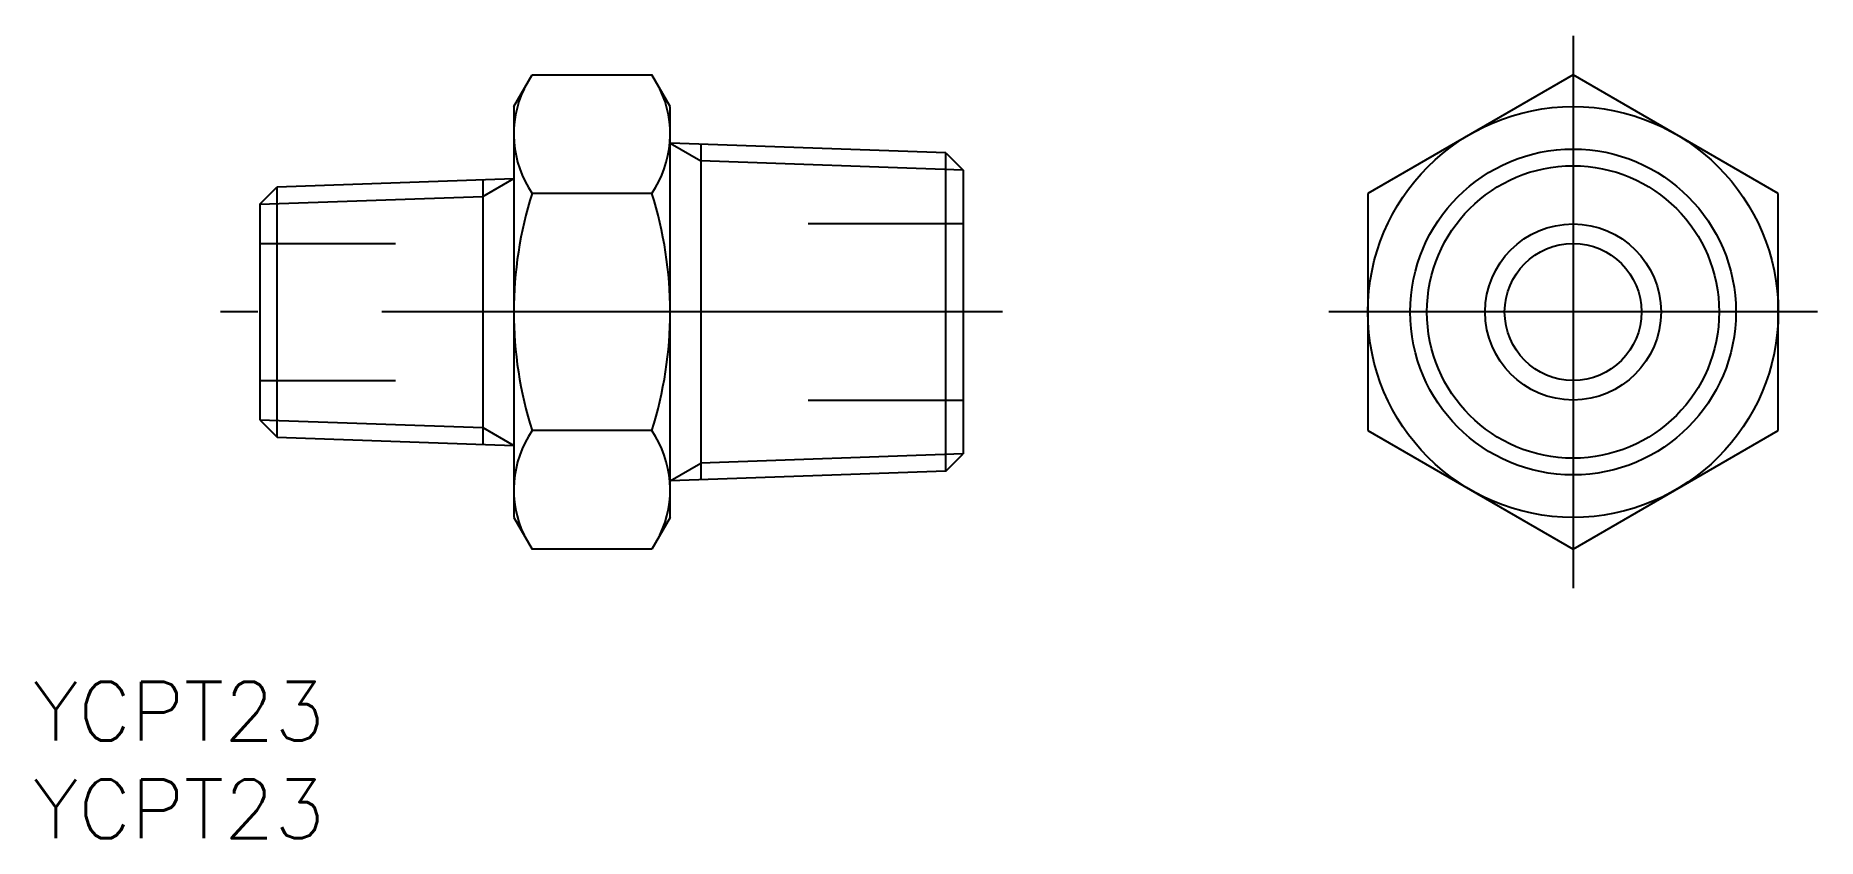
# Model space of a CAD drawing. Extents: x -78.7 to 12.5, y -26.9 to 14.1.
import ezdxf

# ---------------------------------------------------------------- set-up
doc = ezdxf.new("R2010")
doc.units = 0
doc.linetypes.add('CENTER', pattern=[50.8, 31.75, -6.35, 6.35, -6.35])
doc.linetypes.add('DASHED', pattern=[19.05, 12.7, -6.35])
doc.layers.get('0').update_dxf_attribs({"linetype": 'CONTINUOUS'})
doc.layers.add('CENTER', color=1, linetype='CENTER')
doc.styles.get("Standard").update_dxf_attribs({"font": 'txt.shx', "height": 3, "bigfont": 'bigfont.shx'})

msp = doc.modelspace()

# ---------------------------------------------------------------- linework, layer by layer
at = {"color": 7, "linetype": 'CONTINUOUS'}
for p, q in [((-54.2, 10.5), (-53.262, 12.124)), ((-53.262, 12.124), (-47.138, 12.124)), ((-46.2, 10.5), (-47.138, 12.124)), ((0, 12.124), (-10.5, 6.062)), ((10.5, 6.062), (0, 12.124)), ((-54.2, 10.5), (-54.2, -10.5)), ((-46.2, -10.5), (-46.2, 10.5)), ((-32.087, 8.14), (-46.2, 8.633)), ((-44.622, 8.578), (-44.622, -8.578)), ((-32.087, -8.14), (-32.087, 8.14)), ((-32.087, 8.14), (-31.2, 7.253)), ((-67.2, 5.513), (-66.313, 6.4)), ((-66.313, 6.4), (-54.2, 6.823)), ((-66.313, -6.4), (-66.313, 6.4)), ((-55.778, 6.767), (-55.778, -6.767)), ((-31.2, 7.253), (-31.2, -7.253)), ((-67.2, 5.513), (-67.2, -5.513)), ((-47.138, 6.062), (-53.262, 6.062)), ((-10.5, 6.062), (-10.5, -6.062)), ((10.5, -6.062), (10.5, 6.062)), ((-67.2, -5.513), (-66.313, -6.4)), ((-47.138, -6.062), (-53.262, -6.062)), ((-10.5, -6.062), (0, -12.124)), ((0, -12.124), (10.5, -6.062)), ((-66.313, -6.4), (-54.2, -6.823)), ((-32.087, -8.14), (-31.2, -7.253)), ((-32.087, -8.14), (-46.2, -8.633)), ((-54.2, -10.5), (-53.262, -12.124)), ((-46.2, -10.5), (-47.138, -12.124)), ((-47.138, -12.124), (-53.262, -12.124))]:
    msp.add_line(p, q, dxfattribs=at)
at = {"color": 3, "linetype": 'CONTINUOUS'}
for p, q in [((-46.2, 8.633), (-44.622, 7.722)), ((-31.2, 7.253), (-44.622, 7.722)), ((-55.778, 5.911), (-54.2, 6.823)), ((-67.2, 5.513), (-55.778, 5.911)), ((-67.2, -5.513), (-55.778, -5.911)), ((-55.778, -5.911), (-54.2, -6.823)), ((-31.2, -7.253), (-44.622, -7.722)), ((-46.2, -8.633), (-44.622, -7.722))]:
    msp.add_line(p, q, dxfattribs=at)
at = {"color": 3, "linetype": 'DASHED'}
for p, q in [((-31.2, 4.5), (-39.143, 4.5)), ((-67.2, 3.5), (-60.257, 3.5)), ((-67.2, -3.5), (-60.257, -3.5)), ((-39.143, -4.5), (-31.2, -4.5))]:
    msp.add_line(p, q, dxfattribs=at)
at = {"color": 7, "linetype": 'CONTINUOUS'}
for radius in [10.5, 8.331, 4.5, 3.5]:
    msp.add_circle((0, 0), radius, dxfattribs=at)
at = {"color": 3, "linetype": 'CONTINUOUS'}
msp.add_circle((0, 0), 7.475, dxfattribs=at)
at = {"color": 7, "linetype": 'CONTINUOUS'}
for centre, radius, start, end in [((-48.833, 9.093), 5.367, 154.38425, 214.38425), ((-51.567, 9.093), 5.367, 325.61575, 25.61575), ((-34.138, 0), 20.062, 162.41205, 197.58795), ((-66.262, 0), 20.062, 342.41205, 17.58795), ((-48.833, -9.093), 5.367, 145.61575, 205.61575), ((-51.567, -9.093), 5.367, 334.38425, 34.38425)]:
    msp.add_arc(centre, radius, start, end, dxfattribs=at)
at = {"layer": 'CENTER', "color": 1, "linetype": 'CENTER'}
for p, q in [((0, 14.124), (0, -14.124)), ((-29.2, 0), (-69.2, 0)), ((12.5, 0), (-12.5, 0))]:
    msp.add_line(p, q, dxfattribs=at)

# ---------------------------------------------------------------- texts
at = {"color": 7, "linetype": 'CONTINUOUS'}
for p in [(-78.795, -21.905), (-78.795, -26.905)]:
    msp.add_text('YCPT23', height=3, dxfattribs=at).set_placement(p)

doc.saveas('drawing.dxf')
